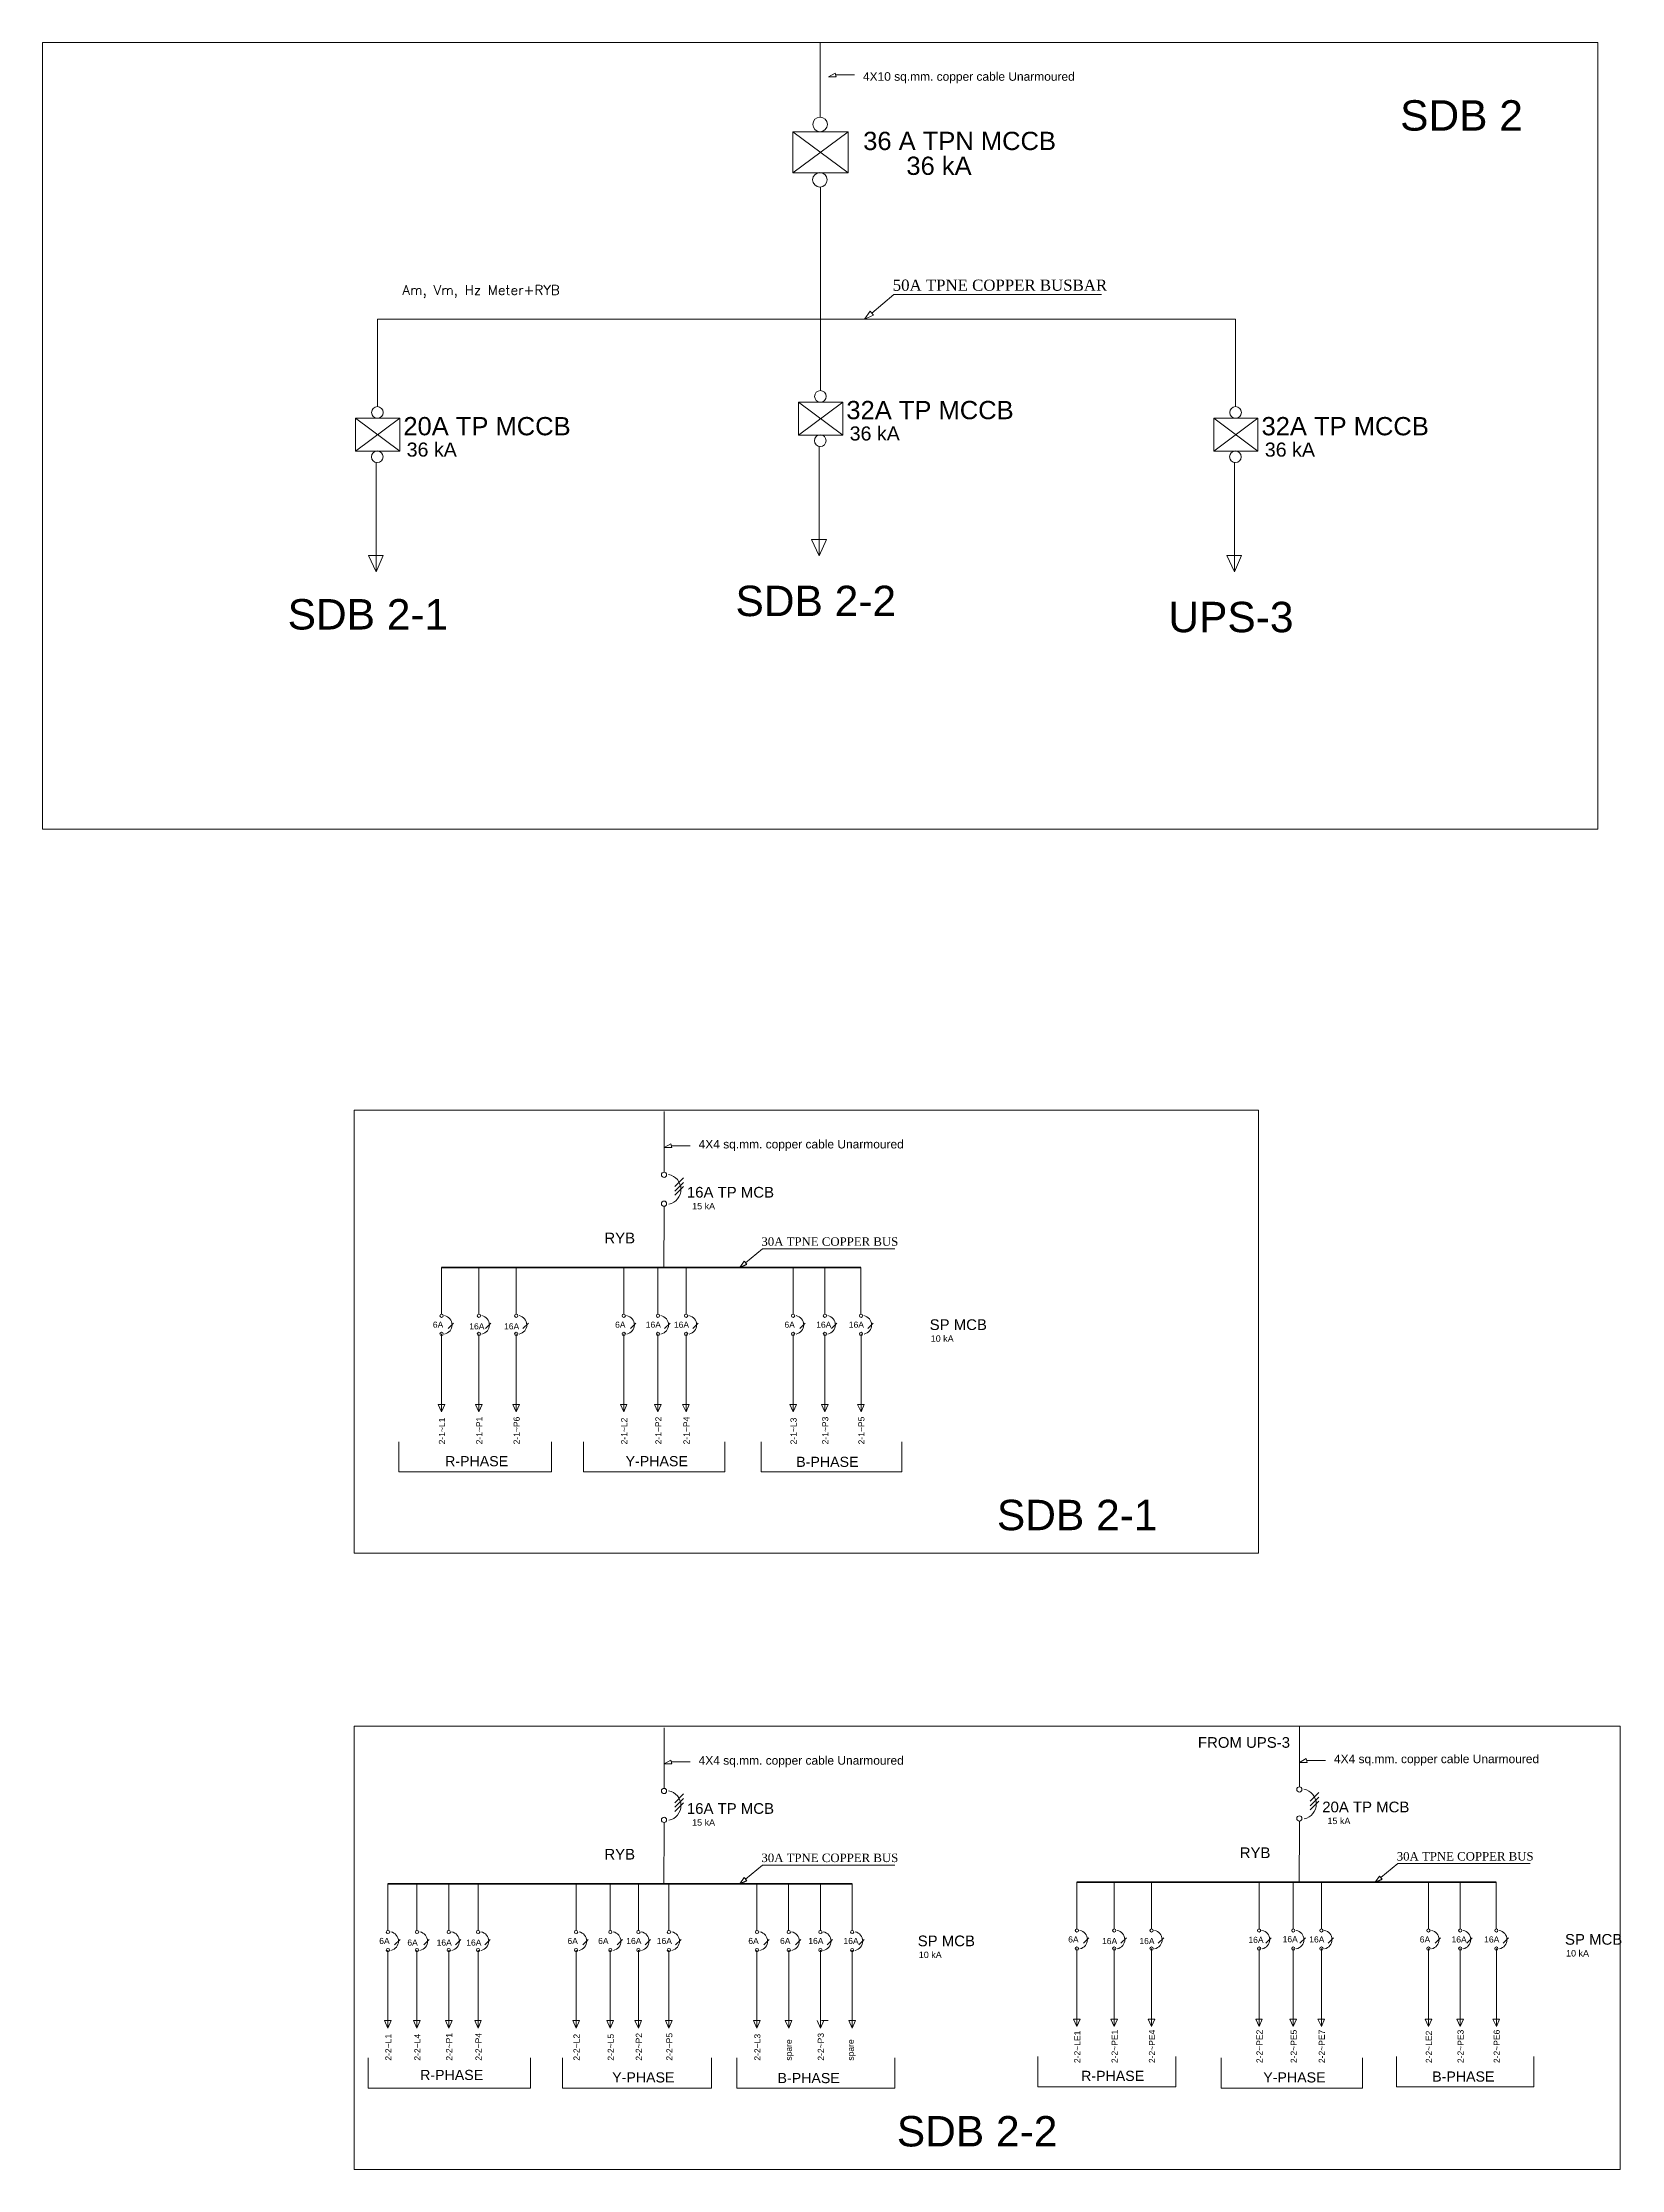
# Model space of a CAD drawing. Header units: millimetres. Extents: x 2390631 to 3337895, y 3598750 to 3969149.
# Drawn here: x 3204996 to 3283351, y 3759328 to 3864878 of the extents above; entities that cross this region are included whole.
import ezdxf

# ---------------------------------------------------------------- set-up
doc = ezdxf.new("R2010")
doc.units = ezdxf.units.MM
doc.header["$MEASUREMENT"] = 0
doc.layers.add('7 POWER PT WIRING', color=3, linetype='Continuous', lineweight=25)
doc.layers.add('Singleline', color=82, linetype='Continuous', lineweight=20)
doc.styles.add('ARIAL', font='arial.ttf')
doc.styles.add('MM', font='dutch.ttf')
doc.styles.add('ordinary', font='romans.shx')
doc.styles.add('ROOM', font='arial.ttf')

msp = doc.modelspace()

# ---------------------------------------------------------------- linework, layer by layer
at = {"layer": '7 POWER PT WIRING'}
for p, q in [((3239598, 3804087), (3239943, 3804247)), ((3239598, 3773505), (3239943, 3773666)), ((3271127, 3773581), (3271472, 3773741))]:
    msp.add_line(p, q, dxfattribs=at)
at = {"layer": 'Singleline'}
for p, q in [((3243584, 3861176), (3243584, 3864878)), ((3244330, 3863366), (3243999, 3863179)), ((3244379, 3863179), (3243999, 3863179)), ((3242228, 3858417), (3244970, 3860455)), ((3244970, 3858417), (3242228, 3860455)), ((3243598, 3851146), (3243598, 3857706)), ((3246069, 3851552), (3245779, 3851146)), ((3221619, 3851146), (3264201, 3851146)), ((3246232, 3851356), (3245779, 3851146)), ((3242515, 3845400), (3244709, 3847031)), ((3244709, 3845400), (3242515, 3847031)), ((3220530, 3844601), (3222724, 3846231)), ((3222724, 3844601), (3220530, 3846231)), ((3263118, 3844601), (3265312, 3846231)), ((3265312, 3844601), (3263118, 3846231)), ((3235837, 3808820), (3235837, 3811825)), ((3236168, 3810224), (3235837, 3810037)), ((3236217, 3810037), (3235837, 3810037)), ((3235836, 3804087), (3235837, 3806788)), ((3235837, 3805873), (3235837, 3807126)), ((3239819, 3804396), (3239598, 3804087)), ((3235837, 3778239), (3235837, 3781244)), ((3267367, 3778314), (3267367, 3781319)), ((3236168, 3779642), (3235837, 3779455)), ((3236217, 3779455), (3235837, 3779455)), ((3267697, 3779717), (3267367, 3779530)), ((3267746, 3779530), (3267367, 3779530)), ((3267367, 3775366), (3267367, 3776620)), ((3235836, 3773505), (3235837, 3776207)), ((3235837, 3775291), (3235837, 3776545)), ((3267365, 3773581), (3267366, 3776282)), ((3239819, 3773815), (3239598, 3773505)), ((3271348, 3773890), (3271127, 3773581))]:
    msp.add_line(p, q, dxfattribs=at)
at = {"layer": 'Singleline', "ltscale": 2.5}
for p, q in [((3244330, 3863366), (3244379, 3863179)), ((3246069, 3851552), (3246232, 3851356)), ((3243160, 3840220), (3243893, 3840220)), ((3221175, 3839420), (3221908, 3839420)), ((3263763, 3839420), (3264496, 3839420)), ((3236168, 3810224), (3236217, 3810037)), ((3239819, 3804396), (3239943, 3804247)), ((3236168, 3779642), (3236217, 3779455)), ((3267697, 3779717), (3267746, 3779530)), ((3239819, 3773815), (3239943, 3773666)), ((3271348, 3773890), (3271472, 3773741))]:
    msp.add_line(p, q, dxfattribs=at)
at = {"layer": 'Singleline', "color": 4}
for p, q in [((3244354, 3863272), (3245298, 3863272)), ((3236193, 3810130), (3237136, 3810130)), ((3236193, 3779549), (3237136, 3779549)), ((3267722, 3779624), (3268666, 3779624))]:
    msp.add_line(p, q, dxfattribs=at)
at = {"layer": 'Singleline', "ltscale": 6}
for p, q in [((3243598, 3851945), (3243598, 3847608)), ((3221619, 3851146), (3221619, 3846808)), ((3264201, 3851146), (3264201, 3846808)), ((3243539, 3844836), (3243539, 3839404)), ((3221554, 3844036), (3221554, 3838604)), ((3264142, 3844036), (3264142, 3838604))]:
    msp.add_line(p, q, dxfattribs=at)
at = {"layer": 'Singleline', "ltscale": 3}
for p, q in [((3265344, 3811900), (3220465, 3811900)), ((3220465, 3811900), (3220465, 3789909)), ((3265344, 3811900), (3265344, 3789909)), ((3220465, 3789909), (3265344, 3789909)), ((3283294, 3781319), (3220465, 3781319)), ((3220465, 3781319), (3220465, 3759328)), ((3283294, 3759328), (3283294, 3781319)), ((3220465, 3759328), (3283294, 3759328))]:
    msp.add_line(p, q, dxfattribs=at)
at = {"layer": 'Singleline', "color": 2}
for p, q in [((3236367, 3808112), (3236798, 3808543)), ((3236367, 3807883), (3236798, 3808314)), ((3236367, 3807678), (3236798, 3808110)), ((3233837, 3801773), (3233837, 3804087)), ((3235534, 3801773), (3235534, 3804087)), ((3236929, 3801773), (3236929, 3804087)), ((3234171, 3801059), (3234441, 3801328)), ((3235868, 3801059), (3236138, 3801328)), ((3237263, 3801059), (3237532, 3801328)), ((3233840, 3800795), (3233840, 3796929)), ((3235537, 3800795), (3235537, 3796929)), ((3236932, 3800795), (3236932, 3796929)), ((3233670, 3797296), (3234000, 3797296)), ((3235367, 3797296), (3235697, 3797296)), ((3236761, 3797296), (3237091, 3797296)), ((3231843, 3795445), (3231843, 3793941)), ((3238857, 3795445), (3238857, 3793941)), ((3231843, 3793941), (3238857, 3793941)), ((3236367, 3777530), (3236798, 3777961)), ((3236367, 3777301), (3236798, 3777732)), ((3267896, 3777605), (3268328, 3778036)), ((3267896, 3777376), (3268328, 3777807)), ((3236367, 3777097), (3236798, 3777528)), ((3267896, 3777172), (3268328, 3777603)), ((3231473, 3771191), (3231473, 3773505)), ((3233170, 3771191), (3233170, 3773505)), ((3234565, 3771191), (3234565, 3773505)), ((3236079, 3771191), (3236079, 3773505)), ((3265366, 3771266), (3265366, 3773581)), ((3267063, 3771266), (3267063, 3773581)), ((3268458, 3771266), (3268458, 3773581)), ((3231807, 3770477), (3232076, 3770747)), ((3233504, 3770477), (3233774, 3770747)), ((3234899, 3770477), (3235168, 3770747)), ((3236413, 3770477), (3236683, 3770747)), ((3265369, 3770288), (3265369, 3766422)), ((3265700, 3770553), (3265970, 3770822)), ((3267066, 3770288), (3267066, 3766422)), ((3267397, 3770553), (3267667, 3770822)), ((3268461, 3770288), (3268461, 3766422)), ((3268792, 3770553), (3269061, 3770822)), ((3231476, 3770213), (3231476, 3766347)), ((3233173, 3770213), (3233173, 3766347)), ((3234568, 3770213), (3234568, 3766347)), ((3236082, 3770213), (3236082, 3766347)), ((3231305, 3766714), (3231635, 3766714)), ((3233003, 3766714), (3233332, 3766714)), ((3234397, 3766714), (3234727, 3766714)), ((3235911, 3766714), (3236241, 3766714)), ((3265199, 3766790), (3265529, 3766790)), ((3266896, 3766790), (3267226, 3766790)), ((3268290, 3766790), (3268620, 3766790)), ((3230792, 3764864), (3230792, 3763359)), ((3238190, 3764864), (3238190, 3763359)), ((3263488, 3764863), (3263488, 3763359)), ((3270502, 3764863), (3270502, 3763359)), ((3230792, 3763359), (3238190, 3763359)), ((3263488, 3763359), (3270502, 3763359))]:
    msp.add_line(p, q, dxfattribs=at)
at = {"layer": 'Singleline', "color": 1, "lineweight": 80}
for p, q in [((3245610, 3804087), (3224794, 3804087)), ((3245172, 3773505), (3222134, 3773505)), ((3277139, 3773581), (3256323, 3773581))]:
    msp.add_line(p, q, dxfattribs=at)
at = {"layer": 'Singleline', "color": 1}
for p, q in [((3224794, 3801773), (3224794, 3804087)), ((3226647, 3801773), (3226647, 3804087)), ((3228500, 3801773), (3228500, 3804087)), ((3225128, 3801059), (3225398, 3801328)), ((3226981, 3801059), (3227251, 3801328)), ((3228834, 3801059), (3229104, 3801328)), ((3224797, 3800795), (3224797, 3796929)), ((3226650, 3800795), (3226650, 3796929)), ((3228503, 3800795), (3228503, 3796929)), ((3224627, 3797296), (3224957, 3797296)), ((3226480, 3797296), (3226810, 3797296)), ((3228332, 3797296), (3228662, 3797296)), ((3222670, 3795445), (3222670, 3793941)), ((3230251, 3795445), (3230251, 3793941)), ((3222670, 3793941), (3230251, 3793941)), ((3222134, 3771191), (3222134, 3773505)), ((3223576, 3771191), (3223576, 3773505)), ((3225154, 3771191), (3225154, 3773505)), ((3226608, 3771191), (3226608, 3773505)), ((3256323, 3771266), (3256323, 3773581)), ((3258176, 3771266), (3258176, 3773581)), ((3260029, 3771266), (3260029, 3773581)), ((3222468, 3770477), (3222738, 3770747)), ((3223910, 3770477), (3224179, 3770747)), ((3225488, 3770477), (3225757, 3770747)), ((3226943, 3770477), (3227212, 3770747)), ((3256326, 3770288), (3256326, 3766422)), ((3256657, 3770553), (3256927, 3770822)), ((3258179, 3770288), (3258179, 3766422)), ((3258510, 3770553), (3258780, 3770822)), ((3260032, 3770288), (3260032, 3766422)), ((3260363, 3770553), (3260633, 3770822)), ((3222137, 3770213), (3222137, 3766347)), ((3223578, 3770213), (3223578, 3766347)), ((3225156, 3770213), (3225156, 3766347)), ((3226611, 3770213), (3226611, 3766347)), ((3221967, 3766714), (3222297, 3766714)), ((3223408, 3766714), (3223738, 3766714)), ((3224986, 3766714), (3225316, 3766714)), ((3226441, 3766714), (3226771, 3766714)), ((3256156, 3766790), (3256486, 3766790)), ((3258009, 3766790), (3258339, 3766790)), ((3259862, 3766790), (3260192, 3766790)), ((3221152, 3764864), (3221152, 3763359)), ((3229208, 3764864), (3229208, 3763359)), ((3254388, 3764939), (3254388, 3763434)), ((3261232, 3764939), (3261232, 3763434)), ((3221152, 3763359), (3229208, 3763359)), ((3254388, 3763434), (3261232, 3763434))]:
    msp.add_line(p, q, dxfattribs=at)
at = {"layer": 'Singleline', "color": 5}
for p, q in [((3242242, 3801773), (3242242, 3804087)), ((3243817, 3801773), (3243817, 3804087)), ((3245610, 3801773), (3245610, 3804087)), ((3242576, 3801059), (3242846, 3801328)), ((3244151, 3801059), (3244420, 3801328)), ((3245944, 3801059), (3246214, 3801328)), ((3242245, 3800795), (3242245, 3796929)), ((3243820, 3800795), (3243820, 3796929)), ((3245613, 3800795), (3245613, 3796929)), ((3242075, 3797296), (3242405, 3797296)), ((3243649, 3797296), (3243979, 3797296)), ((3245443, 3797296), (3245773, 3797296)), ((3240666, 3795445), (3240666, 3793941)), ((3247632, 3795445), (3247632, 3793941)), ((3240666, 3793941), (3247632, 3793941)), ((3240449, 3771191), (3240449, 3773505)), ((3242023, 3771191), (3242023, 3773505)), ((3243598, 3771191), (3243598, 3773505)), ((3243598, 3771191), (3243598, 3773505)), ((3245172, 3771191), (3245172, 3773505)), ((3245172, 3771191), (3245172, 3773505)), ((3273771, 3771266), (3273771, 3773581)), ((3275346, 3771266), (3275346, 3773581)), ((3277139, 3771266), (3277139, 3773581)), ((3240783, 3770477), (3241052, 3770747)), ((3242357, 3770477), (3242627, 3770747)), ((3243932, 3770477), (3244201, 3770747)), ((3245506, 3770477), (3245776, 3770747)), ((3273774, 3770288), (3273774, 3766422)), ((3274105, 3770553), (3274375, 3770822)), ((3275349, 3770288), (3275349, 3766422)), ((3275680, 3770553), (3275949, 3770822)), ((3277142, 3770288), (3277142, 3766422)), ((3277473, 3770553), (3277743, 3770822)), ((3240451, 3770213), (3240451, 3766347)), ((3242026, 3770213), (3242026, 3766347)), ((3243601, 3770213), (3243601, 3766347)), ((3245175, 3770213), (3245175, 3766347)), ((3240281, 3766714), (3240611, 3766714)), ((3241856, 3766714), (3242186, 3766714)), ((3243647, 3766714), (3243977, 3766714)), ((3245005, 3766714), (3245335, 3766714)), ((3273604, 3766790), (3273934, 3766790)), ((3275178, 3766790), (3275508, 3766790)), ((3276972, 3766790), (3277302, 3766790)), ((3239444, 3764864), (3239444, 3763359)), ((3247297, 3764864), (3247297, 3763359)), ((3272195, 3764939), (3272195, 3763434)), ((3278996, 3764939), (3278996, 3763434)), ((3239444, 3763359), (3247297, 3763359)), ((3272195, 3763434), (3278996, 3763434))]:
    msp.add_line(p, q, dxfattribs=at)
at = {"layer": 'Singleline', "ltscale": 3}
msp.add_lwpolyline([(3204996, 3864878), (3282172, 3864878), (3282172, 3825838), (3204996, 3825838)], close=True, dxfattribs=at)
at = {"layer": 'Singleline'}
for points in [[(3242228, 3860455), (3244970, 3860455), (3244970, 3858417), (3242228, 3858417)], [(3242515, 3847031), (3244709, 3847031), (3244709, 3845400), (3242515, 3845400)], [(3220530, 3846231), (3222724, 3846231), (3222724, 3844601), (3220530, 3844601)], [(3263118, 3846231), (3265312, 3846231), (3265312, 3844601), (3263118, 3844601)]]:
    msp.add_lwpolyline(points, close=True, dxfattribs=at)
for points in [[(3257555, 3852367), (3247249, 3852367), (3246150, 3851454)], [(3243893, 3840220), (3243539, 3839404), (3243160, 3840220)], [(3221908, 3839420), (3221554, 3838604), (3221175, 3839420)], [(3264496, 3839420), (3264142, 3838604), (3263763, 3839420)], [(3247293, 3805016), (3240717, 3805016), (3239881, 3804322)], [(3278822, 3774510), (3272246, 3774510), (3271410, 3773815)], [(3247293, 3774434), (3240717, 3774434), (3239881, 3773740)]]:
    msp.add_lwpolyline(points, dxfattribs=at)
at = {"layer": 'Singleline', "color": 1}
for points in [[(3224957, 3797296), (3224797, 3796929), (3224627, 3797296)], [(3226810, 3797296), (3226650, 3796929), (3226480, 3797296)], [(3228662, 3797296), (3228503, 3796929), (3228332, 3797296)], [(3222297, 3766714), (3222137, 3766347), (3221967, 3766714)], [(3223738, 3766714), (3223578, 3766347), (3223408, 3766714)], [(3225316, 3766714), (3225156, 3766347), (3224986, 3766714)], [(3226771, 3766714), (3226611, 3766347), (3226441, 3766714)], [(3256486, 3766790), (3256326, 3766422), (3256156, 3766790)], [(3258339, 3766790), (3258179, 3766422), (3258009, 3766790)], [(3260192, 3766790), (3260032, 3766422), (3259862, 3766790)]]:
    msp.add_lwpolyline(points, dxfattribs=at)
at = {"layer": 'Singleline', "color": 2}
for points in [[(3234000, 3797296), (3233840, 3796929), (3233670, 3797296)], [(3235697, 3797296), (3235537, 3796929), (3235367, 3797296)], [(3237091, 3797296), (3236932, 3796929), (3236761, 3797296)], [(3231635, 3766714), (3231476, 3766347), (3231305, 3766714)], [(3233332, 3766714), (3233173, 3766347), (3233003, 3766714)], [(3234727, 3766714), (3234568, 3766347), (3234397, 3766714)], [(3236241, 3766714), (3236082, 3766347), (3235911, 3766714)], [(3265529, 3766790), (3265369, 3766422), (3265199, 3766790)], [(3267226, 3766790), (3267066, 3766422), (3266896, 3766790)], [(3268620, 3766790), (3268461, 3766422), (3268290, 3766790)]]:
    msp.add_lwpolyline(points, dxfattribs=at)
at = {"layer": 'Singleline', "color": 5}
for points in [[(3242405, 3797296), (3242245, 3796929), (3242075, 3797296)], [(3243979, 3797296), (3243820, 3796929), (3243649, 3797296)], [(3245773, 3797296), (3245613, 3796929), (3245443, 3797296)], [(3240611, 3766714), (3240451, 3766347), (3240281, 3766714)], [(3242186, 3766714), (3242026, 3766347), (3241856, 3766714)], [(3243760, 3766714), (3243601, 3766347), (3243430, 3766714)], [(3245335, 3766714), (3245175, 3766347), (3245005, 3766714)], [(3273934, 3766790), (3273774, 3766422), (3273604, 3766790)], [(3275508, 3766790), (3275349, 3766422), (3275178, 3766790)], [(3277302, 3766790), (3277142, 3766422), (3276972, 3766790)]]:
    msp.add_lwpolyline(points, dxfattribs=at)
at = {"layer": 'Singleline', "color": 2}
for centre, radius in [((3235837, 3808691), 129), ((3235837, 3807255), 129), ((3233840, 3801692), 80.5), ((3233840, 3800795), 80.5), ((3235537, 3801692), 80.5), ((3235537, 3800795), 80.5), ((3236932, 3801692), 80.5), ((3236932, 3800795), 80.5), ((3235837, 3778110), 129), ((3267367, 3778185), 129), ((3235837, 3776674), 129), ((3267367, 3776749), 129), ((3231476, 3771110), 80.5), ((3231476, 3770213), 80.5), ((3233173, 3771110), 80.5), ((3233173, 3770213), 80.5), ((3234568, 3771110), 80.5), ((3234568, 3770213), 80.5), ((3236082, 3771110), 80.5), ((3236082, 3770213), 80.5), ((3265369, 3771186), 80.5), ((3265369, 3770288), 80.5), ((3267066, 3771186), 80.5), ((3267066, 3770288), 80.5), ((3268461, 3771186), 80.5), ((3268461, 3770288), 80.5)]:
    msp.add_circle(centre, radius, dxfattribs=at)
at = {"layer": 'Singleline', "color": 1}
for centre in [(3224797, 3801692), (3224797, 3800795), (3226650, 3801692), (3226650, 3800795), (3228503, 3801692), (3228503, 3800795), (3222137, 3771110), (3222137, 3770213), (3223578, 3771110), (3223578, 3770213), (3225156, 3771110), (3225156, 3770213), (3226611, 3771110), (3226611, 3770213), (3256326, 3771186), (3256326, 3770288), (3258179, 3771186), (3258179, 3770288), (3260032, 3771186), (3260032, 3770288)]:
    msp.add_circle(centre, 80.5, dxfattribs=at)
at = {"layer": 'Singleline', "color": 5}
for centre in [(3242245, 3801692), (3242245, 3800795), (3243820, 3801692), (3243820, 3800795), (3245613, 3801692), (3245613, 3800795), (3240451, 3771110), (3240451, 3770213), (3242026, 3771110), (3242026, 3770213), (3243598, 3771110), (3243601, 3770213), (3245175, 3771110), (3245175, 3770213), (3273774, 3771186), (3273774, 3770288), (3275349, 3771186), (3275349, 3770288), (3277142, 3771186), (3277142, 3770288)]:
    msp.add_circle(centre, 80.5, dxfattribs=at)
at = {"layer": 'Singleline', "color": 2}
for centre, radius in [((3235930, 3807968), 747), ((3233898, 3801240), 467), ((3235595, 3801240), 467), ((3236990, 3801240), 467), ((3235930, 3777387), 747), ((3267459, 3777462), 747), ((3231534, 3770659), 467), ((3233231, 3770659), 467), ((3234625, 3770659), 467), ((3236140, 3770659), 467), ((3265427, 3770734), 467), ((3267124, 3770734), 467), ((3268519, 3770734), 467)]:
    msp.add_arc(centre, radius, 281.24796, 79.48748, dxfattribs=at)
at = {"layer": 'Singleline', "color": 1}
for centre in [(3224855, 3801240), (3226708, 3801240), (3228561, 3801240), (3222195, 3770659), (3223636, 3770659), (3225214, 3770659), (3226669, 3770659), (3256384, 3770734), (3258237, 3770734), (3260090, 3770734)]:
    msp.add_arc(centre, 467, 281.24796, 79.48748, dxfattribs=at)
at = {"layer": 'Singleline', "color": 5}
for centre in [(3242303, 3801240), (3243877, 3801240), (3245671, 3801240), (3240509, 3770659), (3242084, 3770659), (3243658, 3770659), (3245233, 3770659), (3273832, 3770734), (3275406, 3770734), (3277200, 3770734)]:
    msp.add_arc(centre, 467, 281.24796, 79.48748, dxfattribs=at)
at = {"layer": 'Singleline', "extrusion": (0, 0, -1)}
for centre, major_axis, start_param, end_param in [((3243582, 3860815), (255, 255), -0.7855263, 5.497659), ((3243573, 3858066), (-255, 255), 0.78527, 7.0684553), ((3243598, 3847319), (204, 204), -0.7855263, 5.497659), ((3221613, 3846520), (204, 204), -0.7855263, 5.497659), ((3264201, 3846520), (204, 204), -0.7855263, 5.497659), ((3243591, 3845120), (-204, 204), 0.78527, 7.0684553), ((3221606, 3844320), (-204, 204), 0.78527, 7.0684553), ((3264194, 3844320), (-204, 204), 0.78527, 7.0684553)]:
    msp.add_ellipse(centre, major_axis=major_axis, ratio=1, start_param=start_param, end_param=end_param, dxfattribs=at)

# ---------------------------------------------------------------- texts
at = {"layer": 'Singleline', "style": 'ROOM'}
for s, p in [('4X10 sq.mm. copper cable Unarmoured', (3245710, 3862981)), ('4X4 sq.mm. copper cable Unarmoured', (3237555, 3809997)), ('4X4 sq.mm. copper cable Unarmoured', (3237555, 3779415)), ('4X4 sq.mm. copper cable Unarmoured', (3269084, 3779490))]:
    msp.add_text(s, height=424.37, dxfattribs=at).set_placement(p)
at = {"layer": 'Singleline', "color": 1}
for s, height, style, p in [('36 A TPN MCCB', 906.23, 'ROOM', (3245722, 3859543)), ('36 kA', 906.2, 'ROOM', (3247865, 3858309)), ('50A TPNE COPPER BUSBAR', 552.44, 'MM', (3247187, 3852561)), ('20A TP MCCB ', 906.23, 'ROOM', (3222902, 3845387)), ('32A TP MCCB ', 906.23, 'ROOM', (3244887, 3846186)), ('32A TP MCCB ', 906.23, 'ROOM', (3265490, 3845387)), ('36 kA', 697.1, 'ROOM', (3245049, 3845129)), ('36 kA', 697.1, 'ROOM', (3223064, 3844330)), ('36 kA', 697.1, 'ROOM', (3265652, 3844329)), ('16A TP MCB', 530.5, 'ROOM', (3236973, 3807557)), ('15 kA', 318.3, 'ROOM', (3237233, 3806973)), (' RYB', 530.5, 'ROOM', (3232671, 3805287)), ('30A TPNE COPPER BUS', 420.38, 'MM', (3240670, 3805164)), ('6A  ', 302.4, 'ARIAL', (3224366, 3801098)), ('16A  ', 302.4, 'ARIAL', (3226172, 3801018)), ('16A  ', 302.4, 'ARIAL', (3227899, 3801018)), (' SP MCB', 530.5, 'ROOM', (3248814, 3800987)), ('10 kA', 318.3, 'ROOM', (3249074, 3800403)), ('R-PHASE', 504, 'ARIAL', (3224972, 3794227)), ('16A TP MCB', 530.5, 'ROOM', (3236973, 3776976)), ('15 kA', 318.3, 'ROOM', (3237233, 3776391)), ('20A TP MCB', 530.5, 'ROOM', (3268502, 3777051)), ('15 kA', 318.3, 'ROOM', (3268762, 3776466)), (' RYB', 530.5, 'ROOM', (3232671, 3774706)), ('30A TPNE COPPER BUS', 420.38, 'MM', (3240670, 3774582)), (' RYB', 530.5, 'ROOM', (3264201, 3774781)), ('30A TPNE COPPER BUS', 420.38, 'MM', (3272199, 3774658)), ('6A  ', 302.4, 'ARIAL', (3221706, 3770517)), ('6A  ', 302.4, 'ARIAL', (3223100, 3770436)), ('16A  ', 302.4, 'ARIAL', (3224552, 3770436)), ('16A  ', 302.4, 'ARIAL', (3226023, 3770436)), (' SP MCB', 530.5, 'ROOM', (3248221, 3770406)), ('6A  ', 302.4, 'ARIAL', (3255895, 3770592)), ('16A  ', 302.4, 'ARIAL', (3257575, 3770511)), ('16A  ', 302.4, 'ARIAL', (3259428, 3770511)), (' SP MCB', 530.5, 'ROOM', (3280343, 3770481)), ('10 kA', 318.3, 'ROOM', (3248481, 3769821)), ('10 kA', 318.3, 'ROOM', (3280603, 3769896)), ('R-PHASE', 504, 'ARIAL', (3223733, 3763766)), ('R-PHASE', 504, 'ARIAL', (3256535, 3763720))]:
    msp.add_text(s, height=height, dxfattribs=dict(at, style=style)).set_placement(p)
at = {"layer": 'Singleline', "color": 2, "style": 'ARIAL'}
for s, height, p in [('6A  ', 302.4, (3233409, 3801098)), ('16A  ', 302.4, (3234933, 3801098)), ('16A  ', 302.4, (3236328, 3801098)), ('Y-PHASE', 504, (3233931, 3794227)), ('6A  ', 302.4, (3231045, 3770517)), ('6A  ', 302.4, (3232569, 3770517)), ('16A  ', 302.4, (3233963, 3770517)), ('16A  ', 302.4, (3235478, 3770517)), ('16A  ', 302.4, (3264839, 3770572)), ('16A  ', 302.4, (3266536, 3770605)), ('16A  ', 302.4, (3267857, 3770592)), ('Y-PHASE', 504, (3233265, 3763645)), ('Y-PHASE', 504, (3265576, 3763645))]:
    msp.add_text(s, height=height, dxfattribs=at).set_placement(p)
at = {"layer": 'Singleline', "color": 5, "style": 'ARIAL'}
for s, height, p in [('6A  ', 302.4, (3241814, 3801098)), ('16A  ', 302.4, (3243389, 3801098)), ('16A  ', 302.4, (3245009, 3801098)), ('B-PHASE', 504, (3242398, 3794193)), ('6A  ', 302.4, (3240021, 3770517)), ('6A  ', 302.4, (3241595, 3770517)), ('16A  ', 302.4, (3242997, 3770517)), ('16A  ', 302.4, (3244744, 3770517)), ('6A  ', 302.4, (3273343, 3770592)), ('16A  ', 302.4, (3274918, 3770592)), ('16A  ', 302.4, (3276538, 3770592)), ('B-PHASE', 504, (3241469, 3763612)), ('B-PHASE', 504, (3273958, 3763687))]:
    msp.add_text(s, height=height, dxfattribs=at).set_placement(p)
at = {"layer": 'Singleline', "color": 1, "style": 'ARIAL'}
for s, p in [('2-1~P1', (3226820, 3795311)), ('2-1~P6', (3228673, 3795311)), ('2-1~L1', (3224967, 3795311)), ('2-2~L1', (3222307, 3764729)), ('2-2~L4', (3223748, 3764729)), ('2-2~P1', (3225326, 3764729)), ('2-2~P4', (3226781, 3764729)), ('2-2~LE1', (3256496, 3764608)), ('2-2~PE1', (3258349, 3764608)), ('2-2~PE4', (3260202, 3764608))]:
    msp.add_text(s, height=302.4, rotation=90, dxfattribs=at).set_placement(p)
at = {"layer": 'Singleline', "color": 2, "style": 'ARIAL'}
for s, p in [('2-1~P2', (3235707, 3795311)), ('2-1~P4', (3237102, 3795311)), ('2-1~L2', (3234010, 3795311)), ('2-2~L2', (3231646, 3764729)), ('2-2~L5', (3233343, 3764729)), ('2-2~P2', (3234737, 3764729)), ('2-2~P5', (3236252, 3764729)), ('2-2~PE2', (3265539, 3764608)), ('2-2~PE5', (3267236, 3764608)), ('2-2~PE7', (3268631, 3764608))]:
    msp.add_text(s, height=302.4, rotation=90, dxfattribs=at).set_placement(p)
at = {"layer": 'Singleline', "color": 5, "style": 'ARIAL'}
for s, p in [('2-1~P3', (3243989, 3795311)), ('2-1~P5', (3245783, 3795311)), ('2-1~L3', (3242415, 3795311)), ('2-2~L3', (3240621, 3764729)), ('2-2~P3', (3243770, 3764729)), ('2-2~LE2', (3273944, 3764608)), ('2-2~PE3', (3275518, 3764608)), ('2-2~PE6', (3277312, 3764608)), ('spare', (3242179, 3764729)), ('spare', (3245256, 3764729))]:
    msp.add_text(s, height=302.4, rotation=90, dxfattribs=at).set_placement(p)
at = {"layer": 'Singleline', "color": 1, "linetype": 'Continuous', "lineweight": 35, "char_height": 1509.3, "attachment_point": 5, "style": 'ARIAL'}
for s, insert, width in [('SDB 2', (3275413, 3861250), 8868.92), ('SDB 2-2', (3243369, 3837157), 8868.92), ('SDB 2-1', (3221144, 3836493), 18869.05), ('UPS-3', (3263972, 3836358), 8868.92)]:
    msp.add_mtext(s, dxfattribs=dict(at, insert=insert, width=width))
at = {"layer": 'Singleline', "insert": (3226758, 3852840), "char_height": 486.65, "width": 14055.45, "attachment_point": 2, "style": 'ordinary'}
msp.add_mtext('Am, Vm, Hz Meter+RYB', dxfattribs=at)
at = {"layer": 'Singleline', "color": 1, "linetype": 'Continuous', "lineweight": 35, "char_height": 1509.3, "attachment_point": 5, "style": 'ARIAL'}
for s, insert in [('SDB 2-1', (3256341, 3791795)), ('SDB 2-2', (3251375, 3761213))]:
    msp.add_mtext(s, dxfattribs=dict(at, insert=insert))
at = {"layer": 'Singleline', "color": 1, "insert": (3264617, 3780514), "char_height": 530.5, "width": 8868.92, "attachment_point": 5, "style": 'ROOM'}
msp.add_mtext('FROM UPS-3', dxfattribs=at)

doc.saveas('drawing.dxf')
